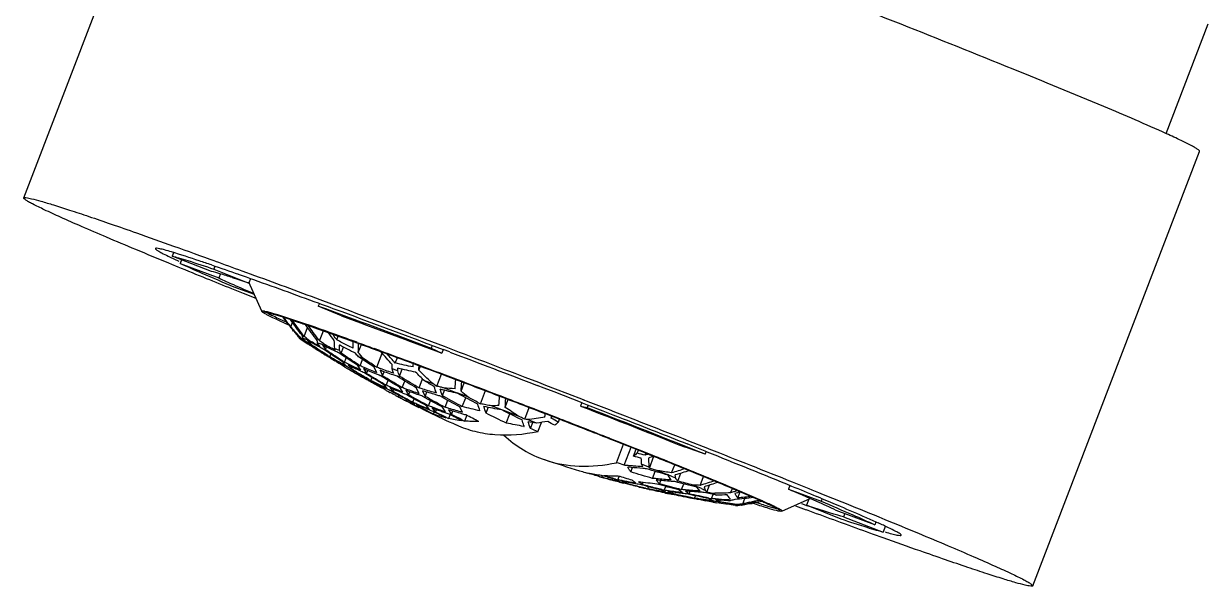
# Model space of a CAD drawing. Extents: x 9520 to 10292, y -16148 to -15602.
# Drawn here: x 10018.77 to 10046, y -15878.16 to -15865.24 of the extents above; entities that cross this region are included whole.
import ezdxf

# ---------------------------------------------------------------- set-up
doc = ezdxf.new("R2010")
doc.units = 0
doc.header["$MEASUREMENT"] = 0
doc.layers.get('0').update_dxf_attribs({"linetype": 'CONTINUOUS'})

# ---------------------------------------------------------------- blocks, each defined once
blk = doc.blocks.new('ZF65555')
at = {"color": 7, "linetype": 'Continuous'}
for p, q in [((10011.409, -16381.792), (10007.994, -16373.567)), ((9989.507, -16381.146), (9988.644, -16379.067)), ((9992.291, -16389.729), (9988.876, -16381.504)), ((10008.572, -16382.915), (10008.6, -16382.981)), ((10008.448, -16383.125), (10007.717, -16383.422)), ((10007.852, -16383.294), (10008.6, -16382.981)), ((10008.419, -16383.056), (10008.448, -16383.125)), ((10008.647, -16382.993), (10008.471, -16383.08)), ((10008.49, -16383.193), (10008.608, -16383.141)), ((10008.608, -16383.141), (10008.666, -16383.115)), ((10007.184, -16383.331), (10007.112, -16383.36)), ((10007.806, -16383.251), (10007.147, -16383.534)), ((10007.271, -16383.296), (10007.184, -16383.331)), ((10007.202, -16383.414), (10007.335, -16383.363)), ((10007.685, -16383.344), (10007.717, -16383.422)), ((10007.784, -16383.196), (10007.806, -16383.251)), ((10006.911, -16384.079), (10007.142, -16383.52)), ((10007.044, -16383.755), (10007.428, -16383.604)), ((10007.112, -16383.45), (10007.147, -16383.534)), ((10007.135, -16383.44), (10007.202, -16383.414)), ((10007.013, -16383.837), (10007.249, -16383.735)), ((10007.249, -16383.735), (10007.47, -16383.639)), ((10005.793, -16383.887), (10005.351, -16384.065)), ((10005.387, -16384.209), (10005.826, -16384.01)), ((10005.805, -16383.961), (10005.826, -16384.01)), ((10006.19, -16384.306), (10006.622, -16384.151)), ((10006.438, -16384.3), (10006.435, -16384.302)), ((10006.45, -16384.295), (10006.448, -16384.297)), ((10006.811, -16384.091), (10006.622, -16384.151)), ((10005.82, -16384.674), (10005.742, -16384.486)), ((10006.111, -16384.583), (10006.042, -16384.417)), ((10006.265, -16384.537), (10006.248, -16384.556)), ((10006.307, -16384.473), (10006.265, -16384.537)), ((10006.301, -16384.468), (10006.299, -16384.47)), ((10006.301, -16384.468), (10006.299, -16384.47)), ((10006.361, -16384.395), (10006.327, -16384.313)), ((10006.356, -16384.417), (10006.384, -16384.377)), ((10005.084, -16384.918), (10005.021, -16384.766)), ((10005.488, -16384.666), (10005.459, -16384.596)), ((10005.501, -16384.648), (10005.488, -16384.666)), ((10005.501, -16384.648), (10005.488, -16384.666)), ((10005.767, -16384.756), (10005.713, -16384.849)), ((10005.764, -16384.747), (10005.775, -16384.743)), ((10005.93, -16384.717), (10005.878, -16384.747)), ((10005.994, -16384.734), (10005.981, -16384.702)), ((10006.055, -16384.658), (10005.994, -16384.734)), ((10006.045, -16384.647), (10006.04, -16384.652)), ((10006.193, -16384.626), (10006.045, -16384.73)), ((10006.113, -16384.683), (10006.045, -16384.73)), ((10006.053, -16384.648), (10006.131, -16384.624)), ((10006.112, -16384.663), (10006.144, -16384.643)), ((10006.131, -16384.624), (10006.15, -16384.562)), ((10006.19, -16384.597), (10006.174, -16384.614)), ((10006.19, -16384.597), (10006.174, -16384.614)), ((10006.174, -16384.614), (10006.19, -16384.612)), ((10006.199, -16384.619), (10006.193, -16384.626)), ((10006.248, -16384.556), (10006.244, -16384.545)), ((10003.334, -16384.956), (10003.459, -16384.905)), ((10003.455, -16384.907), (10003.483, -16384.974)), ((10003.685, -16384.871), (10003.483, -16384.974)), ((10003.665, -16384.822), (10003.685, -16384.871)), ((10004.74, -16385.211), (10004.628, -16384.943)), ((10004.779, -16384.862), (10004.659, -16384.909)), ((10004.673, -16384.893), (10004.781, -16384.85)), ((10004.798, -16384.854), (10004.779, -16384.862)), ((10005.415, -16384.923), (10005.368, -16384.809)), ((10005.543, -16384.848), (10005.522, -16384.858)), ((10005.533, -16384.878), (10005.553, -16384.868)), ((10005.633, -16384.986), (10005.612, -16384.936)), ((10005.669, -16384.961), (10005.633, -16384.986)), ((10005.669, -16384.961), (10005.633, -16384.986)), ((10005.713, -16384.849), (10005.691, -16384.796)), ((10005.751, -16384.93), (10005.727, -16384.945)), ((10005.751, -16384.93), (10005.727, -16384.945)), ((10005.814, -16384.861), (10005.786, -16384.881)), ((10005.814, -16384.861), (10005.786, -16384.881)), ((10005.798, -16384.81), (10005.826, -16384.793)), ((10005.897, -16384.832), (10005.89, -16384.816)), ((10005.911, -16384.822), (10005.891, -16384.836)), ((10003.934, -16385.286), (10003.903, -16385.212)), ((10004.02, -16385.154), (10004.039, -16385.146)), ((10004.039, -16385.157), (10004.023, -16385.164)), ((10004.381, -16385.139), (10004.339, -16385.037)), ((10004.739, -16385.318), (10004.786, -16385.209)), ((10004.772, -16385.188), (10004.74, -16385.211)), ((10004.987, -16385.039), (10005.082, -16385.002)), ((10005.054, -16385.176), (10005.005, -16385.057)), ((10005.044, -16385.261), (10005.098, -16385.168)), ((10005.087, -16385.153), (10005.054, -16385.176)), ((10005.087, -16385.153), (10005.054, -16385.176)), ((10005.225, -16385.228), (10005.21, -16385.192)), ((10005.286, -16385.153), (10005.225, -16385.228)), ((10005.306, -16385.218), (10005.28, -16385.234)), ((10005.322, -16385.208), (10005.281, -16385.234)), ((10005.306, -16385.188), (10005.336, -16385.17)), ((10005.349, -16385.19), (10005.306, -16385.218)), ((10005.352, -16385.101), (10005.317, -16385.016)), ((10005.332, -16385.163), (10005.393, -16385.087)), ((10005.386, -16385.077), (10005.352, -16385.101)), ((10005.386, -16385.078), (10005.352, -16385.101)), ((10005.497, -16385.094), (10005.491, -16385.08)), ((10005.574, -16385.047), (10005.605, -16385.026)), ((10003.599, -16385.603), (10003.504, -16385.374)), ((10004.307, -16385.393), (10004.253, -16385.262)), ((10004.339, -16385.292), (10004.354, -16385.286)), ((10004.354, -16385.286), (10004.445, -16385.251)), ((10004.63, -16385.378), (10004.597, -16385.3)), ((10004.676, -16385.268), (10004.63, -16385.378)), ((10004.857, -16385.463), (10004.833, -16385.406)), ((10004.894, -16385.44), (10004.857, -16385.463)), ((10004.894, -16385.44), (10004.857, -16385.463)), ((10004.936, -16385.323), (10004.912, -16385.266)), ((10004.99, -16385.23), (10004.936, -16385.323)), ((10005.037, -16385.35), (10005.012, -16385.366)), ((10005.037, -16385.35), (10005.012, -16385.366)), ((10005.02, -16385.291), (10005.051, -16385.275)), ((10005.06, -16385.37), (10005.025, -16385.391)), ((10005.129, -16385.329), (10005.119, -16385.306)), ((10005.167, -16385.305), (10005.129, -16385.329)), ((10005.168, -16385.305), (10005.129, -16385.329)), ((10001.52, -16385.637), (10001.332, -16385.715)), ((10001.653, -16385.581), (10001.52, -16385.637)), ((10001.545, -16385.695), (10001.678, -16385.639)), ((10001.91, -16385.475), (10001.653, -16385.581)), ((10003.137, -16385.713), (10003.07, -16385.551)), ((10003.241, -16385.732), (10003.47, -16385.639)), ((10003.632, -16385.582), (10003.599, -16385.603)), ((10003.632, -16385.582), (10003.599, -16385.603)), ((10003.669, -16385.559), (10003.833, -16385.493)), ((10003.939, -16385.628), (10003.868, -16385.458)), ((10003.972, -16385.607), (10003.939, -16385.628)), ((10003.972, -16385.607), (10003.939, -16385.628)), ((10003.939, -16385.739), (10003.986, -16385.629)), ((10004.196, -16385.665), (10004.142, -16385.757)), ((10004.261, -16385.613), (10004.209, -16385.488)), ((10004.252, -16385.7), (10004.306, -16385.608)), ((10004.295, -16385.591), (10004.261, -16385.613)), ((10004.296, -16385.592), (10004.261, -16385.613)), ((10004.44, -16385.682), (10004.423, -16385.643)), ((10004.5, -16385.607), (10004.44, -16385.682)), ((10004.569, -16385.657), (10004.498, -16385.699)), ((10004.521, -16385.648), (10004.553, -16385.632)), ((10004.567, -16385.558), (10004.529, -16385.467)), ((10004.569, -16385.657), (10004.529, -16385.681)), ((10004.549, -16385.623), (10004.609, -16385.547)), ((10004.602, -16385.536), (10004.567, -16385.558)), ((10004.602, -16385.536), (10004.567, -16385.558)), ((10004.721, -16385.568), (10004.713, -16385.549)), ((10004.798, -16385.526), (10004.83, -16385.508)), ((10001.1, -16385.812), (10000.803, -16385.936)), ((10000.825, -16385.995), (10001.357, -16385.773)), ((10001.332, -16385.715), (10001.1, -16385.812)), ((10001.357, -16385.773), (10001.545, -16385.695)), ((10002.3, -16386.043), (10002.237, -16385.893)), ((10002.774, -16385.961), (10002.671, -16385.714)), ((10003.008, -16385.826), (10003.199, -16385.749)), ((10003.121, -16386.006), (10003.052, -16385.84)), ((10003.199, -16385.749), (10003.241, -16385.732)), ((10003.452, -16386.011), (10003.397, -16385.879)), ((10003.497, -16385.788), (10003.454, -16385.684)), ((10003.766, -16385.975), (10003.726, -16385.878)), ((10003.828, -16385.793), (10003.794, -16385.71)), ((10003.874, -16385.683), (10003.828, -16385.793)), ((10004.064, -16385.9), (10004.037, -16385.837)), ((10004.142, -16385.757), (10004.117, -16385.696)), ((10004.232, -16385.851), (10004.199, -16385.869)), ((10004.246, -16385.796), (10004.221, -16385.811)), ((10004.225, -16385.732), (10004.259, -16385.717)), ((10004.345, -16385.786), (10004.333, -16385.756)), ((10004.384, -16385.764), (10004.345, -16385.786)), ((10004.384, -16385.764), (10004.345, -16385.786)), ((10004.347, -16385.788), (10004.385, -16385.766)), ((10004.529, -16385.681), (10004.498, -16385.698)), ((10000.666, -16385.993), (10000.413, -16386.099)), ((10000.745, -16385.96), (10000.666, -16385.993)), ((10000.713, -16386.043), (10000.732, -16386.089)), ((10000.858, -16386.057), (10000.732, -16386.089)), ((10000.781, -16385.945), (10000.745, -16385.96)), ((10000.803, -16385.936), (10000.781, -16385.945)), ((10000.807, -16385.935), (10000.785, -16385.944)), ((10000.832, -16385.993), (10000.858, -16386.057)), ((10001.932, -16386.28), (10001.839, -16386.058)), ((10002.055, -16386.216), (10002.308, -16386.112)), ((10002.308, -16386.112), (10002.367, -16386.088)), ((10002.367, -16386.088), (10002.561, -16386.008)), ((10002.67, -16386.144), (10002.625, -16386.035)), ((10002.808, -16385.942), (10002.774, -16385.961)), ((10003.156, -16385.986), (10003.121, -16386.006)), ((10003.156, -16385.987), (10003.121, -16386.006)), ((10003.123, -16386.12), (10003.17, -16386.01)), ((10003.332, -16386.153), (10003.305, -16386.088)), ((10003.385, -16386.06), (10003.332, -16386.153)), ((10003.376, -16386.147), (10003.451, -16386.119)), ((10003.444, -16386.101), (10003.498, -16386.009)), ((10003.488, -16385.991), (10003.452, -16386.011)), ((10003.488, -16385.991), (10003.452, -16386.011)), ((10003.637, -16386.097), (10003.619, -16386.053)), ((10003.698, -16386.022), (10003.637, -16386.097)), ((10003.663, -16386.093), (10003.68, -16386.133)), ((10003.805, -16386.068), (10003.68, -16386.133)), ((10003.719, -16386.113), (10003.68, -16386.133)), ((10003.719, -16386.069), (10003.754, -16386.054)), ((10003.749, -16386.043), (10003.81, -16385.967)), ((10003.802, -16385.955), (10003.766, -16385.975)), ((10003.802, -16385.955), (10003.766, -16385.975)), ((10003.832, -16386.019), (10003.838, -16386.016)), ((10003.832, -16386.019), (10003.838, -16386.016)), ((10003.927, -16386.002), (10003.917, -16385.979)), ((10003.95, -16385.992), (10003.953, -16385.999)), ((10004.077, -16385.934), (10003.953, -16385.999)), ((10004.009, -16385.97), (10003.953, -16385.999)), ((10004.006, -16385.966), (10004.039, -16385.949)), ((10004.118, -16385.912), (10004.077, -16385.934)), ((10004.117, -16385.91), (10004.121, -16385.907)), ((10004.117, -16385.91), (10004.121, -16385.907)), ((10001.259, -16386.289), (10001.516, -16386.182)), ((10001.519, -16386.191), (10001.263, -16386.298)), ((10001.288, -16386.354), (10001.265, -16386.298)), ((10001.422, -16386.276), (10001.407, -16386.239)), ((10001.516, -16386.182), (10001.538, -16386.172)), ((10001.538, -16386.183), (10001.519, -16386.191)), ((10001.689, -16386.527), (10001.615, -16386.35)), ((10001.707, -16386.36), (10001.878, -16386.289)), ((10001.827, -16386.46), (10001.781, -16386.348)), ((10002.287, -16386.346), (10002.215, -16386.172)), ((10003.04, -16386.176), (10003.085, -16386.284)), ((10003.123, -16386.264), (10003.085, -16386.284)), ((10003.36, -16386.154), (10003.391, -16386.228)), ((10003.376, -16386.147), (10003.413, -16386.133)), ((10003.429, -16386.208), (10003.391, -16386.228)), ((10001.955, -16386.418), (10001.945, -16386.42)), ((10001.955, -16386.418), (10001.945, -16386.42)), ((9998.807, -16386.776), (9998.45, -16386.927)), ((10000.318, -16386.686), (10000.325, -16386.683)), ((9998.45, -16386.927), (9998.421, -16386.94)), ((9998.465, -16386.995), (9998.713, -16386.889)), ((9998.479, -16386.991), (9998.498, -16387.038)), ((9998.498, -16387.038), (9998.872, -16386.9)), ((9998.713, -16386.889), (9998.837, -16386.836)), ((9999.55, -16387.014), (9999.459, -16387.053)), ((9999.555, -16387.023), (9999.475, -16387.057)), ((9999.648, -16387.03), (9999.631, -16386.99)), ((9999.797, -16386.988), (9999.773, -16386.93)), ((9999.868, -16387.045), (9999.813, -16386.912)), ((10000.052, -16387.211), (9999.911, -16386.871)), ((10000.196, -16387.159), (10000.052, -16386.811)), ((9999.148, -16387.382), (9999.084, -16387.227)), ((9999.572, -16387.278), (9999.479, -16387.056)), ((9999.585, -16387.086), (9999.581, -16387.258)), ((9999.581, -16387.258), (9999.719, -16387.199)), ((9999.929, -16387.343), (9999.894, -16387.261)), ((9998.609, -16387.636), (9998.538, -16387.466)), ((9999.036, -16387.543), (9998.974, -16387.394)), ((9999.161, -16387.518), (9999.214, -16387.424)), ((9999.211, -16387.419), (9999.237, -16387.408)), ((9999.517, -16387.478), (9999.462, -16387.345)), ((10000.178, -16387.487), (10000.152, -16387.424)), ((10000.223, -16387.473), (10000.178, -16387.487)), ((10000.361, -16387.472), (10000.326, -16387.482)), ((10000.447, -16387.409), (10000.49, -16387.395)), ((10000.484, -16387.431), (10000.472, -16387.402)), ((10000.528, -16387.417), (10000.484, -16387.431)), ((10000.751, -16387.348), (10000.793, -16387.334)), ((9996.89, -16387.682), (9996.92, -16387.755)), ((9998.029, -16387.794), (9997.993, -16387.709)), ((9998.484, -16387.767), (9998.429, -16387.635)), ((9998.535, -16387.665), (9998.516, -16387.728)), ((9998.586, -16387.696), (9998.626, -16387.678)), ((9998.61, -16387.745), (9998.671, -16387.668)), ((9998.626, -16387.678), (9998.666, -16387.66)), ((9998.966, -16387.705), (9998.922, -16387.599)), ((9998.948, -16387.767), (9999.016, -16387.708)), ((9999.012, -16387.692), (9998.966, -16387.705)), ((9999.012, -16387.692), (9998.966, -16387.705)), ((9999.297, -16387.71), (9999.267, -16387.639)), ((9999.342, -16387.697), (9999.297, -16387.71)), ((9999.342, -16387.697), (9999.297, -16387.71)), ((9999.384, -16387.588), (9999.356, -16387.522)), ((9999.445, -16387.511), (9999.384, -16387.588)), ((9999.588, -16387.687), (9999.574, -16387.691)), ((9999.588, -16387.688), (9999.574, -16387.691)), ((9999.581, -16387.689), (9999.588, -16387.687)), ((9999.611, -16387.674), (9999.596, -16387.637)), ((9999.655, -16387.662), (9999.611, -16387.674)), ((9999.656, -16387.662), (9999.611, -16387.674)), ((9999.714, -16387.592), (9999.696, -16387.548)), ((9999.776, -16387.637), (9999.741, -16387.647)), ((9999.776, -16387.637), (9999.741, -16387.647)), ((9999.762, -16387.589), (9999.793, -16387.583)), ((9999.762, -16387.589), (9999.794, -16387.583)), ((9999.85, -16387.608), (9999.829, -16387.614)), ((9999.85, -16387.608), (9999.829, -16387.614)), ((9999.909, -16387.599), (9999.907, -16387.596)), ((9999.917, -16387.557), (9999.942, -16387.551)), ((9999.917, -16387.556), (9999.942, -16387.551)), ((10000.028, -16387.557), (10000.019, -16387.534)), ((10000.074, -16387.548), (10000.151, -16387.527)), ((10000.074, -16387.548), (10000.11, -16387.538)), ((10000.152, -16387.532), (10000.075, -16387.554)), ((10000.126, -16387.539), (10000.075, -16387.553)), ((10000.152, -16387.532), (10000.126, -16387.539)), ((10000.232, -16387.506), (10000.244, -16387.503)), ((10000.232, -16387.506), (10000.244, -16387.503)), ((9996.255, -16387.87), (9995.907, -16388.022)), ((9996.345, -16387.831), (9996.255, -16387.87)), ((9996.92, -16387.755), (9996.302, -16387.999)), ((9996.307, -16387.94), (9996.383, -16387.906)), ((9997.905, -16387.738), (9997.481, -16387.934)), ((9997.519, -16387.928), (9997.495, -16387.94)), ((9997.912, -16387.746), (9997.519, -16387.928)), ((9997.802, -16388.01), (9997.76, -16387.91)), ((9997.891, -16387.895), (9997.843, -16387.778)), ((9997.919, -16387.743), (9997.912, -16387.746)), ((9998.246, -16387.958), (9998.233, -16387.926)), ((9998.398, -16387.893), (9998.366, -16387.814)), ((9998.445, -16387.882), (9998.398, -16387.893)), ((9998.445, -16387.882), (9998.398, -16387.893)), ((9998.453, -16387.93), (9998.469, -16387.927)), ((9998.453, -16387.93), (9998.469, -16387.927)), ((9998.561, -16387.923), (9998.512, -16387.933)), ((9998.561, -16387.923), (9998.513, -16387.933)), ((9998.561, -16387.923), (9998.557, -16387.915)), ((9998.606, -16387.914), (9998.644, -16387.906)), ((9998.721, -16387.878), (9998.703, -16387.834)), ((9998.767, -16387.867), (9998.721, -16387.878)), ((9998.767, -16387.867), (9998.721, -16387.878)), ((9998.823, -16387.792), (9998.803, -16387.744)), ((9998.892, -16387.733), (9998.823, -16387.792)), ((9998.872, -16387.793), (9998.9, -16387.788)), ((9998.872, -16387.793), (9998.9, -16387.788)), ((9999.027, -16387.823), (9999.023, -16387.813)), ((9999.026, -16387.768), (9999.047, -16387.765)), ((9999.026, -16387.768), (9999.047, -16387.765)), ((9999.146, -16387.777), (9999.134, -16387.75)), ((9999.192, -16387.772), (9999.227, -16387.764)), ((9999.192, -16387.772), (9999.228, -16387.764)), ((9999.273, -16387.766), (9999.195, -16387.784)), ((9999.237, -16387.774), (9999.195, -16387.784)), ((9999.273, -16387.766), (9999.237, -16387.774)), ((9999.351, -16387.738), (9999.37, -16387.734)), ((9999.351, -16387.738), (9999.37, -16387.734)), ((9999.452, -16387.722), (9999.449, -16387.716)), ((9999.454, -16387.722), (9999.452, -16387.722)), ((9995.925, -16388.355), (9996.585, -16388.071)), ((9996.282, -16387.951), (9996.302, -16387.999)), ((9997.056, -16388.17), (9996.51, -16387.944)), ((9996.537, -16387.955), (9996.585, -16388.071)), ((9996.678, -16388.037), (9996.564, -16388.081)), ((9996.587, -16388.161), (9996.786, -16388.082)), ((9997.621, -16388.006), (9997.612, -16387.986)), ((9997.824, -16388.034), (9997.764, -16388.026)), ((9997.77, -16388.027), (9997.827, -16388.028)), ((9997.836, -16388.035), (9997.824, -16388.034)), ((9997.907, -16388.03), (9997.918, -16388.022)), ((9997.941, -16388.038), (9997.907, -16388.044)), ((9997.908, -16388.044), (9997.907, -16388.044)), ((9997.908, -16388.044), (9997.907, -16388.044)), ((9997.918, -16388.022), (9997.908, -16388.021)), ((9998.129, -16388.006), (9998.122, -16387.989)), ((9998.294, -16387.955), (9998.327, -16387.95)), ((9998.294, -16387.955), (9998.327, -16387.95)), ((9998.376, -16387.96), (9998.298, -16387.975)), ((9998.349, -16387.965), (9998.298, -16387.975)), ((9998.376, -16387.96), (9998.349, -16387.965)), ((9995.205, -16388.33), (9995.092, -16388.38)), ((9995.88, -16388.309), (9995.131, -16388.622)), ((9995.284, -16388.481), (9996.015, -16388.183)), ((9995.855, -16388.248), (9995.88, -16388.309)), ((9995.941, -16388.416), (9996.069, -16388.366)), ((9995.086, -16388.514), (9995.131, -16388.622)), ((9995.262, -16388.427), (9995.284, -16388.481)), ((9995.843, -16388.455), (9995.941, -16388.416)), ((9995.131, -16388.733), (9995.316, -16388.661))]:
    blk.add_line(p, q, dxfattribs=at)
for centre, radius, start, end in [((10054.417, -16500.869), 126.67, 110.87942, 111.22043), ((10072.956, -16548.716), 177.983, 111.20868, 111.48068), ((10089.67, -16591.28), 223.711, 111.47231, 111.61256), ((10030.303, -16443.562), 64.432, 110.39495, 110.88354), ((10113.022, -16650.141), 287.036, 111.65273, 111.9362), ((9930.832, -16207.13), 192.429, 293.62579, 293.80137), ((10058.342, -16516.359), 142.442, 111.06904, 111.63402), ((10015.821, -16407.089), 25.102, 109.4594, 110.216), ((9916.81, -16175.065), 227.425, 293.49293, 293.62478), ((10150.673, -16743.584), 387.778, 112.0092, 112.31412), ((10087.781, -16590.912), 222.542, 111.60898, 112.20312), ((10079.116, -16568.843), 198.888, 111.62271, 111.76135), ((10104.811, -16632.939), 267.942, 111.78285, 112.22594), ((10084.872, -16584.625), 215.602, 111.63344, 112.17866), ((9999.072, -16379.381), 8.753, 323.7962, 326.0825), ((9999.117, -16379.368), 8.743, 323.5558, 326.032), ((10013.113, -16402.977), 19.903, 109.4955, 110.3643), ((9999.365, -16379.281), 8.666, 324.1584, 325.349), ((9999.411, -16379.268), 8.642, 323.9113, 325.1667), ((10001.455, -16380.825), 6.076, 324.7131, 325.997), ((10000.242, -16371.304), 14.398, 295.5427, 295.6788), ((9998.548, -16379.564), 8.659, 323.829, 325.0562), ((9998.786, -16379.479), 8.744, 323.7586, 325.931), ((9998.829, -16379.466), 8.749, 323.5237, 326.0072), ((10002.006, -16380.875), 5.6, 318.35, 320.0586), ((10001.903, -16380.897), 5.673, 319.0874, 320.9241), ((10001.95, -16380.828), 5.673, 320.0895, 321.0382), ((9998.956, -16378.83), 9.273, 322.4905, 322.9504), ((9999.379, -16379.291), 8.648, 323.8287, 324.1581), ((10005.908, -16384.088), 0.557, 328.7113, 330.9346), ((10001.512, -16380.865), 6.005, 324.2129, 324.4166), ((10001.5, -16380.856), 6.021, 324.4166, 324.7116), ((9998.262, -16367.073), 19.105, 295.2064, 295.3986), ((10047.696, -16493.188), 116.528, 111.44067, 111.60973), ((10045.715, -16488.203), 111.153, 111.4285, 111.599), ((9999.393, -16385.083), 5.693, 1.667, 3.4082), ((10003.044, -16380.757), 4.671, 296.6185, 300.8827), ((9999.772, -16384.994), 5.413, 1.7012, 3.0541), ((10003.111, -16380.701), 4.622, 296.6265, 299.4993), ((10003.102, -16380.685), 4.641, 299.4989, 300.9299), ((10001.55, -16384.756), 3.892, 358.3733, 359.8487), ((9998.506, -16379.577), 8.64, 324.0597, 324.8275), ((10001.918, -16384.674), 3.62, 357.5197, 0.0013), ((10000.389, -16374.777), 11.336, 297.1021, 298.3204), ((10002.81, -16380.816), 4.893, 305.9619, 306.8888), ((10012.356, -16403.065), 19.468, 109.7914, 110.044), ((10002.796, -16380.796), 4.917, 306.889, 307.9545), ((10010.596, -16398.172), 14.268, 109.391, 109.7465), ((9995.467, -16369.97), 18.139, 304.6851, 305.63), ((9995.423, -16369.982), 18.148, 304.9299, 305.626), ((10004.692, -16384.068), 1.334, 327.7035, 331.0711), ((10000.18, -16374.855), 11.415, 299.5994, 299.9418), ((9998.81, -16379.497), 8.714, 323.5542, 323.7575), ((10000.103, -16374.888), 11.44, 300.0209, 300.3631), ((10003.628, -16384.435), 2.248, 352.8976, 354.0713), ((10000.099, -16374.883), 11.447, 300.3631, 300.5073), ((10000.092, -16374.87), 11.461, 300.5074, 301.3509), ((9995.721, -16369.895), 18.074, 304.3209, 304.8364), ((10000.17, -16374.836), 11.437, 300.2415, 300.8822), ((9999.822, -16375.005), 11.526, 302.6147, 302.8525), ((10007.141, -16388.085), 3.605, 107.5705, 107.7851), ((10002.411, -16380.835), 5.266, 313.6285, 314.633), ((9999.817, -16374.998), 11.535, 302.8525, 303.0779), ((10005.358, -16384.003), 0.992, 318.3087, 321.2304), ((9999.894, -16374.964), 11.514, 302.6079, 302.8317), ((9999.098, -16379.4), 8.72, 323.5304, 323.7949), ((9999.89, -16374.957), 11.522, 302.8317, 303.0553), ((9999.807, -16374.983), 11.553, 303.2632, 303.5394), ((9999.572, -16379.274), 8.513, 321.1118, 321.6493), ((10126.287, -16685.501), 324.722, 112.24952, 112.56546), ((10169.201, -16788.846), 436.686, 112.30824, 112.52532), ((10061.76, -16528.578), 154.611, 111.66813, 111.92102), ((10059.227, -16522.276), 147.808, 111.66528, 111.92418), ((9998.152, -16379.763), 8.228, 319.2025, 320.8125), ((9998.19, -16379.748), 8.273, 319.0637, 321.3766), ((9998.422, -16379.665), 8.484, 320.6998, 321.7499), ((9998.462, -16379.651), 8.513, 321.0517, 321.6493), ((9994.851, -16370.183), 18.135, 304.3644, 305.6301), ((9994.894, -16370.171), 18.139, 304.2299, 305.6226), ((9995.146, -16370.097), 18.145, 304.3545, 304.8342), ((9995.183, -16370.075), 18.155, 304.2197, 305.6112), ((10003.806, -16384.181), 1.772, 335.2459, 337.2696), ((10017.459, -16416.898), 34.213, 110.3981, 110.5662), ((10000.395, -16374.789), 11.322, 296.5666, 296.9836), ((9995.136, -16370.083), 18.163, 304.8342, 305.6145), ((10003.955, -16384.135), 1.726, 335.2183, 336.2135), ((10000.465, -16374.741), 11.311, 296.6768, 297.4748), ((9999.641, -16375.125), 11.539, 300.8743, 301.2833), ((10005.103, -16384.373), 0.823, 307.5278, 313.8479), ((9999.367, -16375.256), 11.59, 302.5541, 302.9983), ((9995.434, -16369.998), 18.129, 304.3725, 304.8207), ((9995.478, -16369.986), 18.12, 304.2367, 304.685), ((9999.359, -16375.244), 11.605, 302.9983, 303.281), ((9999.35, -16375.229), 11.622, 303.4219, 303.6949), ((10000.109, -16374.899), 11.428, 299.6046, 299.8573), ((9999.34, -16375.214), 11.64, 303.6949, 304.2495), ((10076.002, -16563.927), 192.721, 111.9319, 112.18415), ((10073.364, -16557.44), 185.707, 111.92499, 112.18701), ((9995.907, -16386.002), 8.059, 5.0924, 5.6846), ((9996.08, -16385.934), 7.993, 5.1118, 5.5628), ((10003.094, -16380.615), 4.703, 281.6253, 285.8858), ((9998.24, -16385.563), 6.212, 2.882, 3.6399), ((10000.475, -16374.746), 11.3, 291.7661, 292.1717), ((10000.219, -16374.914), 11.344, 293.4828, 294.8181), ((9994.564, -16370.279), 18.069, 304.3984, 305.2292), ((9994.606, -16370.265), 18.081, 304.2641, 305.4084), ((10000.218, -16374.913), 11.345, 294.8181, 295.229), ((9995.359, -16370.073), 18.091, 302.261, 303.2038), ((9999.95, -16375.056), 11.405, 296.5244, 296.9757), ((9999.946, -16375.048), 11.414, 296.9758, 297.8533), ((9999.871, -16375.084), 11.433, 297.3959, 298.2731), ((9999.612, -16375.236), 11.466, 299.5467, 299.7785), ((9999.942, -16375.038), 11.425, 297.8532, 298.2652), ((9999.66, -16375.157), 11.502, 299.5483, 299.9985), ((9999.605, -16375.224), 11.48, 299.9521, 300.4033), ((9995.603, -16369.985), 18.06, 302.6602, 302.9522), ((9999.651, -16375.141), 11.52, 299.9986, 300.8744), ((9999.595, -16375.208), 11.499, 300.4034, 301.2814), ((9995.6, -16369.98), 18.067, 302.9522, 303.2188), ((10004.995, -16384.441), 0.824, 307.5745, 313.8843), ((9999.296, -16375.299), 11.594, 302.5642, 302.7816), ((9998.078, -16379.866), 7.979, 314.4783, 315.6371), ((9998.06, -16379.848), 8.005, 315.6374, 317.2053), ((9998.106, -16379.84), 8.048, 315.3725, 317.0517), ((9994.449, -16370.37), 17.969, 302.004, 303.2727), ((9994.493, -16370.358), 17.981, 301.8677, 303.2612), ((10003.03, -16380.679), 4.744, 281.7489, 285.9718), ((9994.741, -16370.281), 18.047, 301.9677, 303.2272), ((9994.784, -16370.269), 18.054, 301.8313, 303.219), ((10001.929, -16384.589), 2.511, 341.3279, 343.7297), ((9998.047, -16385.635), 6.301, 3.119, 3.6012), ((10000.398, -16374.775), 11.332, 290.4367, 290.8388), ((10000.471, -16374.736), 11.31, 290.4202, 291.7659), ((10002.118, -16384.557), 2.428, 341.2771, 343.3955), ((10000.402, -16374.786), 11.321, 290.8387, 292.1855), ((9995.031, -16370.188), 18.088, 301.9506, 303.2039), ((9995.074, -16370.176), 18.089, 301.8139, 303.1988), ((10000.147, -16374.958), 11.357, 293.4953, 293.904), ((10000.147, -16374.957), 11.358, 293.904, 295.2394), ((10004.324, -16384.848), 0.828, 307.5074, 313.783), ((9995.324, -16370.099), 18.081, 301.9558, 302.398), ((9995.368, -16370.087), 18.075, 301.8185, 302.2609), ((9999.147, -16375.467), 11.535, 299.9534, 300.6393), ((9999.878, -16375.099), 11.416, 296.5341, 296.771), ((9995.316, -16370.086), 18.097, 302.4914, 303.2022), ((9999.875, -16375.093), 11.423, 296.9451, 297.3958), ((9999.136, -16375.448), 11.556, 300.8384, 301.2371), ((9995.611, -16369.998), 18.046, 301.9768, 302.4006), ((10086.284, -16589.129), 219.939, 112.18541, 112.42026), ((10084.581, -16584.99), 215.453, 112.18238, 112.42204), ((9994.75, -16386.439), 8.418, 4.9467, 6.1938), ((10000.358, -16374.63), 11.48, 284.3337, 286.0726), ((9995.099, -16386.364), 8.181, 4.9219, 6.174), ((10002.831, -16380.625), 5.055, 274.7487, 277.2527), ((10000.433, -16374.598), 11.451, 285.3766, 285.6695), ((10001.067, -16384.966), 2.565, 341.309, 344.2822), ((10000.437, -16374.61), 11.438, 285.6694, 286.0513), ((10001.255, -16384.937), 2.487, 341.2386, 344.304), ((10000.197, -16374.835), 11.423, 287.3842, 288.7287), ((9994.163, -16370.465), 17.838, 302.0608, 302.2017), ((9994.204, -16370.45), 17.861, 301.9237, 302.6222), ((10000.204, -16374.856), 11.401, 288.7291, 289.1234), ((9999.955, -16375.048), 11.409, 290.4392, 291.7728), ((9999.884, -16375.094), 11.416, 290.8549, 292.1895), ((9999.959, -16375.057), 11.399, 291.773, 292.1755), ((9995.243, -16370.169), 18.044, 299.8536, 300.7936), ((9999.699, -16375.217), 11.43, 293.4776, 294.8041), ((9999.625, -16375.257), 11.441, 294.3507, 295.2222), ((9999.353, -16375.391), 11.486, 296.5131, 296.7402), ((9999.698, -16375.216), 11.431, 294.8041, 295.2106), ((9999.426, -16375.35), 11.479, 296.502, 296.9431), ((9999.35, -16375.385), 11.492, 296.9193, 297.3601), ((9995.488, -16370.082), 18.029, 300.2441, 300.5322), ((9999.422, -16375.342), 11.488, 296.9432, 297.8251), ((9999.346, -16375.376), 11.503, 297.3602, 298.2416), ((9995.485, -16370.078), 18.034, 300.5322, 300.8041), ((9995.528, -16370.064), 18.027, 300.3935, 300.8065), ((10004.224, -16384.924), 0.813, 307.649, 313.9708), ((9999.082, -16375.521), 11.523, 299.5237, 299.7405), ((9999.418, -16375.333), 11.498, 297.825, 298.2316), ((9999.154, -16375.48), 11.519, 299.5103, 299.9533), ((9999.075, -16375.509), 11.537, 299.9232, 300.351), ((10089.793, -16597.641), 229.146, 112.41978, 112.65304), ((10089.281, -16596.406), 227.799, 112.41948, 112.65463), ((9993.936, -16386.773), 8.396, 4.9834, 6.1422), ((9994.247, -16386.711), 8.202, 4.9338, 6.1985), ((9994.04, -16370.544), 17.719, 299.66, 300.4074), ((9994.08, -16370.529), 17.746, 299.521, 300.924), ((9997.975, -16379.947), 7.739, 310.5637, 311.833), ((9994.331, -16370.458), 17.862, 299.6111, 300.8762), ((9994.374, -16370.446), 17.877, 299.4727, 300.8653), ((9994.623, -16370.371), 17.96, 299.5774, 300.8328), ((9994.666, -16370.359), 17.97, 299.4392, 300.8244), ((10000.121, -16374.867), 11.449, 287.4042, 287.7946), ((10000.128, -16374.888), 11.426, 287.7943, 289.1407), ((9994.913, -16370.28), 18.019, 299.5579, 300.8066), ((9994.956, -16370.268), 18.024, 299.4197, 300.8007), ((9999.88, -16375.084), 11.427, 290.4552, 290.855), ((9999.17, -16375.502), 11.492, 294.7975, 295.2007), ((10003.539, -16385.299), 0.816, 307.6132, 313.9101), ((9995.209, -16370.196), 18.029, 299.4172, 299.7486), ((9995.25, -16370.181), 18.03, 299.4137, 299.8535), ((9998.891, -16375.62), 11.537, 296.9231, 297.8108), ((9995.651, -16370.066), 17.967, 298.1181, 298.4098), ((9998.834, -16375.689), 11.505, 297.356, 298.2221), ((9995.206, -16370.191), 18.034, 299.7486, 299.9913), ((9999.626, -16375.258), 11.44, 293.4906, 293.7091), ((10003.878, -16385.206), 0.736, 298.7172, 302.5597), ((9995.2, -16370.181), 18.046, 300.0837, 300.797), ((9999.626, -16375.258), 11.439, 293.8956, 294.3507), ((9998.886, -16375.611), 11.547, 297.8107, 298.2129), ((9994.575, -16368.216), 20.107, 298.8458, 299.0794), ((9995.494, -16370.093), 18.016, 299.5642, 299.9824), ((10106.807, -16639.042), 274.294, 112.75052, 113.25755), ((10160.852, -16769.007), 415.162, 112.73375, 112.97433), ((10089.547, -16597.714), 229.488, 112.7348, 113.27357), ((10120.815, -16672.467), 310.587, 112.72645, 112.88249), ((9993.954, -16370.606), 17.622, 297.1074, 298.5171), ((9997.876, -16380.04), 7.457, 304.0834, 306.385), ((10000.089, -16374.685), 11.631, 281.2983, 283.0234), ((10002.585, -16380.521), 5.487, 268.2586, 269.7474), ((10000.143, -16374.608), 11.654, 281.9754, 282.5118), ((10000.149, -16374.636), 11.626, 282.5118, 283.0494), ((10000.237, -16385.321), 2.568, 341.3208, 344.2906), ((10000.428, -16385.297), 2.49, 341.243, 344.3047), ((9999.913, -16374.897), 11.563, 284.3812, 286.1074), ((9999.676, -16375.138), 11.509, 287.425, 288.7573), ((9999.607, -16375.189), 11.509, 287.8335, 289.1676), ((9994.575, -16368.216), 20.107, 295.5227, 297.226), ((9999.683, -16375.159), 11.487, 288.7576, 289.1511), ((9995.077, -16370.268), 17.995, 297.6527, 298.4035), ((9995.12, -16370.255), 17.997, 297.5131, 298.3993), ((9999.431, -16375.342), 11.483, 290.4559, 291.7805), ((9999.357, -16375.382), 11.491, 290.8697, 291.333), ((9999.36, -16375.389), 11.483, 291.333, 292.1952), ((9999.097, -16375.541), 11.498, 293.4905, 293.7053), ((9999.435, -16375.352), 11.473, 291.7807, 292.181), ((10002.863, -16384.126), 2.167, 293.3239, 295.6254), ((9995.411, -16370.162), 17.989, 297.5137, 297.7009), ((9999.171, -16375.503), 11.491, 293.4769, 294.7975), ((9999.097, -16375.542), 11.497, 293.8928, 294.3223), ((9995.409, -16370.159), 17.992, 297.7009, 297.9863), ((10002.859, -16384.118), 2.177, 295.6259, 297.5195), ((9995.365, -16370.168), 18.001, 297.9616, 298.4027), ((9999.096, -16375.541), 11.499, 294.3555, 295.2134), ((9995.406, -16370.154), 17.998, 297.9863, 298.4035), ((10002.85, -16384.1), 2.196, 297.5216, 300.1625), ((10003.428, -16385.356), 0.817, 307.6769, 313.9661), ((9998.842, -16375.704), 11.488, 296.4995, 296.7128), ((9998.895, -16375.628), 11.528, 296.4907, 296.923), ((9998.839, -16375.698), 11.495, 296.8979, 297.3316), ((10105.458, -16636.147), 271.154, 112.87717, 113.15454), ((10081.682, -16578.308), 208.181, 112.7254, 113.00447), ((10083.166, -16581.812), 211.976, 112.7294, 113.00345), ((9997.752, -16380.107), 7.179, 299.5159, 300.7521), ((10004.973, -16381.833), 5.833, 230.817, 231.7232), ((9997.796, -16380.101), 7.248, 299.4533, 300.6689), ((9993.442, -16387.004), 8.014, 5.2109, 5.5152), ((10002.3, -16380.412), 5.978, 262.2412, 264.3057), ((9993.518, -16386.976), 8.06, 5.1467, 5.6424), ((10002.363, -16380.407), 5.902, 262.0419, 265.2798), ((9999.785, -16374.654), 11.863, 279.3259, 280.1069), ((9999.387, -16385.638), 2.575, 341.3875, 344.3538), ((9999.86, -16374.627), 11.836, 279.8152, 280.0808), ((9993.915, -16370.626), 17.587, 297.1168, 297.343), ((9999.538, -16385.607), 2.54, 341.8352, 344.3393), ((9999.639, -16374.948), 11.701, 281.417, 283.0768), ((9993.914, -16370.623), 17.591, 297.343, 297.5692), ((9994.205, -16370.538), 17.754, 297.0769, 298.476), ((9994.539, -16370.438), 17.889, 297.5405, 298.4321), ((10002.799, -16383.736), 2.564, 270.2688, 276.4102), ((9999.6, -16375.168), 11.531, 287.4436, 287.8338), ((9994.788, -16370.361), 17.955, 297.6614, 298.4158), ((9994.83, -16370.349), 17.962, 297.5219, 298.4099), ((10002.826, -16383.983), 2.315, 277.5648, 284.1239), ((10002.856, -16384.108), 2.187, 285.318, 292.1333), ((9994.071, -16370.603), 17.652, 295.566, 296.0652), ((9999.714, -16385.649), 2.36, 340.9429, 341.4843), ((10069.777, -16550.27), 177.72, 113.00647, 113.27578), ((10069.407, -16549.378), 176.744, 113.00644, 113.27919), ((10128.405, -16692.578), 332.13, 113.03949, 113.33493), ((10062.438, -16536.173), 162.316, 113.21135, 113.83043), ((10001.513, -16380.287), 6.996, 253.9869, 254.5421), ((9997.771, -16380.145), 7.136, 285.2486, 286.4898), ((10003.482, -16382.466), 5.833, 230.817, 231.7232), ((10001.442, -16380.32), 7.016, 253.7636, 254.6548), ((9997.985, -16386.544), 1.748, 335.1669, 335.8942), ((9998.07, -16386.497), 1.792, 335.1178, 336.9568), ((9998.51, -16375.074), 12.235, 275.5603, 276.3991), ((9998.44, -16375.149), 12.199, 275.9253, 276.9774), ((9995.915, -16387.075), 3.806, 358.1437, 359.8182), ((9997.816, -16380.139), 7.205, 285.3321, 286.5525), ((9998.515, -16375.117), 12.191, 276.3995, 276.6085), ((9998.517, -16375.137), 12.171, 276.6085, 276.8964), ((9998.433, -16375.164), 12.185, 277.0151, 277.3031), ((9998.714, -16386.587), 1.432, 330.2136, 332.3997), ((9998.52, -16375.163), 12.146, 276.8963, 277.2448), ((9994.088, -16370.642), 17.61, 289.7958, 290.2958), ((9994.575, -16368.216), 20.107, 288.3481, 290.344), ((10000.918, -16380.553), 7.112, 252.7719, 255.0234), ((10000.992, -16380.519), 7.107, 252.8474, 254.9618), ((9997.899, -16386.825), 1.345, 327.7443, 330.8814), ((10028.705, -16454.887), 73.633, 113.6126, 113.72947), ((9996.807, -16387.191), 2.285, 352.7572, 354.1609), ((9997.919, -16380.101), 7.383, 279.5831, 281.6363), ((9997.969, -16375.35), 12.226, 275.5956, 276.9221), ((9993.984, -16370.67), 17.551, 287.3371, 288.7508), ((10033.834, -16466.621), 86.439, 113.4697, 113.59384), ((9993.941, -16370.683), 17.525, 288.178, 288.7411), ((9997.977, -16375.418), 12.157, 276.9231, 277.2788), ((9994.235, -16370.602), 17.683, 287.3794, 288.7826), ((9998.433, -16375.091), 12.258, 275.5827, 275.9259), ((9994.571, -16370.505), 17.814, 287.4246, 288.3188), ((9998.817, -16386.646), 1.313, 327.9054, 330.2139), ((9997.488, -16376.035), 11.763, 282.839, 283.2222), ((9999.83, -16386.866), 0.731, 295.9124, 302.7192), ((10000.158, -16384.854), 2.563, 270.2656, 276.408), ((9994.82, -16370.43), 17.879, 287.5898, 288.3359), ((9994.862, -16370.416), 17.887, 287.4475, 288.1934), ((9997.233, -16376.25), 11.644, 284.917, 285.8205), ((9995.252, -16370.284), 17.93, 286.1281, 286.4369), ((9997.161, -16376.297), 11.622, 285.3842, 286.2282), ((10000.154, -16386.783), 0.719, 286.7229, 290.745), ((9997.24, -16376.274), 11.619, 285.8207, 286.2127), ((9994.575, -16368.216), 20.107, 286.8697, 287.097), ((10000.274, -16386.744), 0.722, 287.0959, 288.3882), ((10000.185, -16385.101), 2.315, 277.5628, 284.1231), ((10000.275, -16386.748), 0.718, 288.3878, 290.6945), ((9995.109, -16370.337), 17.92, 287.6005, 288.3465), ((10000.212, -16385.213), 2.2, 285.3243, 288.3438), ((10102.446, -16632.288), 266.49, 113.34482, 113.46224), ((10037.337, -16479.313), 100.162, 113.83747, 114.13444), ((10000.369, -16380.798), 7.107, 252.785, 255.0432), ((10000.447, -16380.762), 7.115, 252.7257, 255.0289), ((10011.817, -16416.946), 32.103, 114.3387, 114.4757), ((9998.065, -16380.026), 7.629, 274.0877, 275.1065), ((9997.418, -16375.588), 12.215, 275.599, 276.9192), ((10016.125, -16426.495), 42.579, 114.0924, 114.2066), ((9994.129, -16370.623), 17.64, 284.9212, 286.3302), ((9994.086, -16370.636), 17.616, 285.3305, 286.3182), ((9997.426, -16375.657), 12.146, 276.9202, 277.2837), ((9994.38, -16370.554), 17.754, 285.1246, 286.3701), ((9994.422, -16370.541), 17.771, 284.9814, 286.3799), ((9997.889, -16375.345), 12.265, 275.6141, 275.9652), ((9997.896, -16375.414), 12.196, 275.9643, 277.2955), ((9997.177, -16375.98), 11.92, 279.8633, 280.2413), ((9998.951, -16387.096), 0.727, 295.9327, 302.7809), ((9994.671, -16370.465), 17.854, 285.1656, 285.5405), ((9994.714, -16370.454), 17.863, 285.0232, 286.4143), ((9996.922, -16376.223), 11.762, 281.9129, 282.826), ((9996.85, -16376.276), 11.732, 282.408, 283.2284), ((9997.648, -16375.74), 11.985, 278.569, 280.2601), ((9999.279, -16387.023), 0.72, 284.0302, 290.7253), ((9994.672, -16370.469), 17.85, 285.5405, 286.4068), ((9996.93, -16376.257), 11.728, 282.8262, 283.2155), ((9994.575, -16368.216), 20.107, 284.2844, 284.4187), ((9996.665, -16376.439), 11.622, 284.566, 284.9206), ((9999.401, -16386.988), 0.724, 284.9477, 287.2503), ((9999.404, -16386.996), 0.715, 287.2504, 290.6893), ((9994.962, -16370.375), 17.913, 285.1894, 285.5803), ((9995.004, -16370.36), 17.92, 285.0475, 285.4383), ((9996.669, -16376.455), 11.606, 284.9206, 285.3498), ((9999.204, -16386.935), 0.832, 307.8031, 314.0612), ((9994.963, -16370.377), 17.911, 285.5803, 285.7636), ((9995.005, -16370.363), 17.917, 285.4383, 285.758), ((9996.677, -16376.482), 11.577, 285.5259, 286.2094), ((9997.397, -16376.003), 11.825, 281.6923, 281.918), ((9999.328, -16386.904), 0.832, 307.7401, 313.997), ((9997.473, -16375.966), 11.834, 281.5226, 281.9075), ((9997.401, -16376.019), 11.808, 281.918, 282.3036), ((9994.963, -16370.379), 17.909, 285.8352, 286.4289), ((9995.005, -16370.365), 17.915, 285.758, 286.4344), ((9995.251, -16370.279), 17.935, 285.0512, 285.6039), ((9997.48, -16376.001), 11.798, 281.9072, 282.8387), ((9997.409, -16376.057), 11.77, 282.4274, 283.2374), ((9999.708, -16386.9), 0.731, 295.9693, 302.7794), ((9997.227, -16376.224), 11.671, 284.5043, 284.9171), ((9997.154, -16376.271), 11.649, 284.9094, 285.3229), ((9995.252, -16370.283), 17.932, 285.8582, 286.1281), ((10023.499, -16448.5), 66.385, 114.18069, 114.52935), ((10003.915, -16401.455), 14.974, 115.4486, 115.7527), ((10003.56, -16400.661), 14.093, 115.4913, 115.8452), ((9998.409, -16379.823), 8.113, 264.2123, 266.7738), ((9998.365, -16379.839), 8.07, 264.7941, 266.6333), ((9999.795, -16381.056), 7.001, 253.8009, 254.714), ((9999.884, -16380.991), 7.051, 253.5939, 254.1578), ((9999.434, -16381.438), 6.653, 257.1307, 257.8092), ((9999.869, -16381.043), 6.997, 254.1577, 254.7503), ((9998.213, -16379.937), 7.859, 268.6553, 271.1518), ((9999.426, -16381.475), 6.615, 257.8096, 258.0343), ((9999.515, -16381.407), 6.674, 257.1864, 257.6833), ((9996.786, -16375.872), 12.141, 275.9988, 277.2681), ((10000.217, -16392.22), 4.79, 116.5942, 116.8332), ((10000.561, -16392.908), 5.559, 116.3782, 116.5946), ((9996.861, -16375.819), 12.171, 275.8018, 276.8865), ((9998.257, -16379.923), 7.909, 268.8113, 270.2489), ((9997.931, -16387.311), 0.72, 296.0013, 302.9143), ((9994.272, -16370.568), 17.725, 283.1053, 283.917), ((10005.97, -16404.218), 18.096, 114.8313, 115.11), ((9996.868, -16375.878), 12.112, 276.8871, 277.2594), ((9994.23, -16370.582), 17.704, 283.5279, 283.9033), ((9998.057, -16387.287), 0.721, 295.9456, 302.8509), ((9996.601, -16376.105), 11.962, 278.513, 278.9027), ((9996.527, -16376.161), 11.926, 278.9044, 279.295), ((9994.953, -16370.336), 17.953, 280.9918, 281.4353), ((9994.522, -16370.494), 17.825, 282.7153, 283.9638), ((9994.564, -16370.48), 17.84, 282.573, 283.9744), ((9996.608, -16376.15), 11.917, 278.9024, 279.8279), ((9996.535, -16376.206), 11.879, 279.3699, 280.2234), ((9997.732, -16387.106), 1.001, 318.683, 321.6083), ((9997.337, -16375.581), 12.25, 275.6129, 275.9724), ((9998.39, -16387.228), 0.715, 283.7606, 290.6987), ((9997.345, -16375.651), 12.181, 275.9715, 277.2964), ((9996.616, -16376.193), 11.873, 279.8283, 280.214), ((9994.575, -16368.216), 20.107, 281.6778, 281.7976), ((9998.515, -16387.202), 0.716, 283.7202, 290.6491), ((9996.349, -16376.393), 11.739, 281.4779, 281.8987), ((9994.812, -16370.402), 17.908, 282.7578, 283.1405), ((9994.854, -16370.387), 17.917, 282.6162, 282.9987), ((9996.354, -16376.414), 11.718, 281.8987, 282.2422), ((9996.361, -16376.447), 11.684, 282.2419, 283.1911), ((9994.814, -16370.408), 17.902, 283.1405, 284.004), ((9994.856, -16370.393), 17.911, 282.9987, 284.0117), ((9997.087, -16375.928), 11.998, 278.6951, 278.9341), ((9997.168, -16375.924), 11.977, 278.5464, 279.8626), ((9997.09, -16375.949), 11.977, 278.9341, 279.3025), ((9995.102, -16370.308), 17.949, 282.6316, 283.1826), ((9997.098, -16375.996), 11.929, 279.4062, 280.254), ((9998.827, -16387.125), 0.726, 295.9889, 302.8426), ((9996.838, -16376.223), 11.786, 281.6971, 281.9099), ((9996.915, -16376.188), 11.798, 281.5107, 281.9131), ((9996.841, -16376.239), 11.769, 281.9098, 282.3129), ((9995.103, -16370.315), 17.942, 283.4378, 283.7046), ((9995.104, -16370.317), 17.94, 283.7046, 284.0246), ((10075.318, -16569.969), 198.522, 113.57882, 113.79999), ((10011.463, -16422.226), 37.485, 114.4651, 115.2904), ((9910.17, -16170.471), 234.215, 291.51549, 291.65172), ((9993.374, -16376.284), 12.43, 288.9259, 289.5689), ((9998.818, -16379.634), 8.458, 260.4919, 261.8601), ((9998.821, -16381.734), 6.368, 257.6839, 259.9825), ((9998.917, -16381.646), 6.462, 257.1754, 258.8593), ((9998.9, -16381.73), 6.375, 258.8622, 259.2922), ((9998.956, -16378.83), 9.273, 262.2954, 262.622), ((9998.892, -16381.775), 6.33, 259.2918, 260.0838), ((9997.808, -16387.614), 0.414, 263.8684, 264.6213), ((9998.664, -16379.738), 8.317, 264.052, 264.787), ((9997.807, -16387.703), 0.325, 273.4682, 278.7569), ((9998.551, -16382.123), 5.955, 263.108, 263.797), ((9998.707, -16379.724), 8.344, 264.1539, 264.5001), ((9994.703, -16370.406), 17.913, 280.3026, 280.9369), ((9994.661, -16370.421), 17.9, 280.4829, 281.0204), ((9996.04, -16376.348), 11.843, 279.2388, 279.4704), ((9996.045, -16376.378), 11.813, 279.4702, 280.1624), ((9994.663, -16370.428), 17.892, 281.0204, 281.5533), ((9994.705, -16370.414), 17.904, 280.9369, 281.564), ((9994.951, -16370.326), 17.964, 280.189, 280.7375), ((9996.524, -16376.139), 11.947, 278.6818, 278.9044), ((10003.624, -16405.652), 19.15, 115.2678, 116.0319), ((9928.693, -16217.571), 183.604, 291.27616, 291.45299), ((9949.289, -16270.668), 126.652, 290.87941, 291.22014)]:
    blk.add_arc(centre, radius, start, end, dxfattribs=at)
blk.add_ellipse((10001.867, -16385.802), major_axis=(6.071, 2.516), ratio=0.02355, start_param=-2.984445, end_param=-2.635458, dxfattribs=at)
for points, knots in [([(9989.5, -16381.15), (9989.892, -16380.959), (9990.857, -16380.517), (9992.533, -16379.776), (9994.612, -16378.88), (9997.756, -16377.55), (10001.529, -16375.996), (10004.513, -16374.804), (10005.857, -16374.292)], [0, 0, 0, 0, 0.073702, 0.179433, 0.309994, 0.456482, 0.756862, 1, 1, 1, 1]), ([(9988.876, -16381.504), (9988.874, -16381.499), (9988.887, -16381.482), (9988.914, -16381.462), (9988.963, -16381.429), (9989.066, -16381.369), (9989.248, -16381.274), (9989.407, -16381.195), (9989.5, -16381.15)], [0, 0, 0, 0, 0.022079, 0.071348, 0.150612, 0.260318, 0.570622, 1, 1, 1, 1]), ([(10008.666, -16383.115), (10008.875, -16383.022), (10009.268, -16382.847), (10009.819, -16382.598), (10010.294, -16382.38), (10010.687, -16382.194), (10010.994, -16382.043), (10011.196, -16381.938), (10011.311, -16381.873), (10011.366, -16381.837), (10011.395, -16381.816), (10011.411, -16381.797), (10011.409, -16381.792)], [0, 0, 0, 0, 0.22415, 0.423057, 0.594753, 0.737651, 0.850338, 0.931827, 0.960642, 0.981446, 0.994339, 1, 1, 1, 1]), ([(10011.409, -16381.792), (10011.407, -16381.788), (10011.39, -16381.784), (10011.342, -16381.79), (10011.234, -16381.816), (10011.062, -16381.868), (10010.821, -16381.947), (10010.519, -16382.053), (10010.154, -16382.185), (10009.732, -16382.342), (10009.431, -16382.456), (10009.271, -16382.517)], [0, 0, 0, 0, 0.005995, 0.018882, 0.067961, 0.148486, 0.260146, 0.402207, 0.573813, 0.773657, 1, 1, 1, 1]), ([(10007.849, -16383.169), (10007.926, -16383.141), (10008.179, -16383.048), (10008.433, -16382.957), (10008.611, -16382.899)], [0, 0, 0, 0, 0.305055, 1, 1, 1, 1]), ([(10008.611, -16382.899), (10008.654, -16382.885), (10008.726, -16382.863), (10008.824, -16382.834), (10008.875, -16382.825), (10008.912, -16382.82), (10008.915, -16382.827)], [0, 0, 0, 0, 0.428597, 0.737448, 0.926299, 1, 1, 1, 1]), ([(10008.915, -16382.827), (10008.918, -16382.834), (10008.887, -16382.857), (10008.845, -16382.886), (10008.755, -16382.937), (10008.687, -16382.972), (10008.647, -16382.993)], [0, 0, 0, 0, 0.073526, 0.262314, 0.571227, 1, 1, 1, 1]), ([(10007.428, -16383.604), (10007.63, -16383.513), (10007.971, -16383.357), (10008.31, -16383.195), (10008.448, -16383.125)], [0, 0, 0, 0, 0.589478, 1, 1, 1, 1]), ([(10008.6, -16382.981), (10008.558, -16382.992), (10008.458, -16383.022), (10008.193, -16383.11), (10007.97, -16383.19), (10007.806, -16383.251)], [0, 0, 0, 0, 0.15444, 0.3737, 1, 1, 1, 1]), ([(10007.459, -16383.421), (10007.537, -16383.394), (10007.668, -16383.349), (10007.799, -16383.307), (10007.852, -16383.294)], [0, 0, 0, 0, 0.603024, 1, 1, 1, 1]), ([(10007.717, -16383.422), (10007.626, -16383.469), (10007.407, -16383.574), (10007.187, -16383.676), (10007.06, -16383.735)], [0, 0, 0, 0, 0.422519, 1, 1, 1, 1]), ([(10006.911, -16384.079), (10006.911, -16384.078), (10006.911, -16384.074), (10006.906, -16384.072), (10006.899, -16384.072), (10006.888, -16384.073), (10006.874, -16384.075), (10006.848, -16384.081), (10006.827, -16384.087), (10006.811, -16384.091)], [0, 0, 0, 0, 0.034186, 0.073302, 0.140774, 0.241925, 0.378097, 0.549747, 1, 1, 1, 1]), ([(10006.814, -16384.152), (10006.825, -16384.145), (10006.846, -16384.133), (10006.87, -16384.119), (10006.885, -16384.107), (10006.894, -16384.099), (10006.905, -16384.093), (10006.908, -16384.084), (10006.91, -16384.078)], [0, 0, 0, 0, 0.325785, 0.58229, 0.688812, 0.782235, 0.868469, 1, 1, 1, 1]), ([(10005.101, -16384.724), (10005.204, -16384.683), (10005.566, -16384.542), (10005.93, -16384.402), (10006.19, -16384.306)], [0, 0, 0, 0, 0.286204, 1, 1, 1, 1]), ([(10006.456, -16384.331), (10006.527, -16384.297), (10006.647, -16384.239), (10006.766, -16384.179), (10006.814, -16384.152)], [0, 0, 0, 0, 0.590827, 1, 1, 1, 1]), ([(10006.861, -16384.089), (10006.863, -16384.09), (10006.865, -16384.091), (10006.873, -16384.093), (10006.865, -16384.093), (10006.859, -16384.093), (10006.846, -16384.096), (10006.831, -16384.1), (10006.812, -16384.104), (10006.791, -16384.11), (10006.756, -16384.12), (10006.706, -16384.136), (10006.607, -16384.168), (10006.527, -16384.196), (10006.47, -16384.216)], [0, 0, 0, 0, 0.01746, 0.026433, 0.033834, 0.05512, 0.082829, 0.119008, 0.163541, 0.215477, 0.274551, 0.414229, 0.582104, 1, 1, 1, 1]), ([(10006.829, -16384.098), (10006.813, -16384.109), (10006.773, -16384.133), (10006.658, -16384.195), (10006.557, -16384.244), (10006.481, -16384.28)], [0, 0, 0, 0, 0.14235, 0.357155, 1, 1, 1, 1]), ([(10006.187, -16384.319), (10006.11, -16384.347), (10005.749, -16384.482), (10005.389, -16384.622), (10005.106, -16384.733)], [0, 0, 0, 0, 0.211485, 1, 1, 1, 1]), ([(10002.343, -16386.577), (10002.229, -16386.685), (10001.986, -16386.877), (10001.707, -16387.016), (10001.565, -16387.068)], [0, 0, 0, 0, 0.507381, 1, 1, 1, 1]), ([(10001.689, -16386.527), (10001.958, -16386.576), (10002.367, -16386.602), (10002.887, -16386.504), (10003.125, -16386.414), (10003.238, -16386.361)], [0, 0, 0, 0, 0.520018, 0.762348, 1, 1, 1, 1]), ([(9999.459, -16387.053), (9999.31, -16387.117), (9998.79, -16387.342), (9998.272, -16387.571), (9997.905, -16387.738)], [0, 0, 0, 0, 0.286439, 1, 1, 1, 1]), ([(9999.475, -16387.057), (9999.326, -16387.122), (9998.806, -16387.347), (9998.287, -16387.576), (9997.919, -16387.743)], [0, 0, 0, 0, 0.286919, 1, 1, 1, 1]), ([(10001.565, -16387.068), (10001.357, -16387.145), (10000.898, -16387.238), (10000.433, -16387.202), (10000.196, -16387.159)], [0, 0, 0, 0, 0.479481, 1, 1, 1, 1]), ([(9996.015, -16388.183), (9996.137, -16388.12), (9996.438, -16387.976), (9996.741, -16387.837), (9996.92, -16387.755)], [0, 0, 0, 0, 0.410551, 1, 1, 1, 1]), ([(9997.949, -16387.809), (9997.945, -16387.817), (9997.928, -16387.847), (9997.908, -16387.875), (9997.891, -16387.895)], [0, 0, 0, 0, 0.263082, 1, 1, 1, 1]), ([(9998.035, -16387.915), (9998.04, -16387.909), (9998.062, -16387.882), (9998.08, -16387.853), (9998.093, -16387.83)], [0, 0, 0, 0, 0.238094, 1, 1, 1, 1]), ([(9996.302, -16387.999), (9996.101, -16388.091), (9995.76, -16388.248), (9995.421, -16388.41), (9995.284, -16388.481)], [0, 0, 0, 0, 0.589455, 1, 1, 1, 1]), ([(9997.08, -16388.141), (9997.075, -16388.145), (9997.067, -16388.151), (9997.058, -16388.158), (9997.052, -16388.165), (9997.055, -16388.169), (9997.056, -16388.17)], [0, 0, 0, 0, 0.438672, 0.732659, 0.893906, 1, 1, 1, 1]), ([(9997.056, -16388.169), (9997.064, -16388.173), (9997.076, -16388.175), (9997.091, -16388.172), (9997.106, -16388.17), (9997.129, -16388.166), (9997.148, -16388.161), (9997.158, -16388.158)], [0, 0, 0, 0, 0.250628, 0.336025, 0.43801, 0.691271, 1, 1, 1, 1]), ([(9997.409, -16387.969), (9997.339, -16388.003), (9997.244, -16388.049), (9997.135, -16388.108), (9997.096, -16388.131), (9997.08, -16388.141)], [0, 0, 0, 0, 0.6334, 0.850488, 1, 1, 1, 1]), ([(9997.416, -16387.978), (9997.393, -16387.989), (9997.348, -16388.011), (9997.286, -16388.042), (9997.232, -16388.07), (9997.187, -16388.094), (9997.154, -16388.112), (9997.133, -16388.124), (9997.12, -16388.133), (9997.11, -16388.139), (9997.101, -16388.145), (9997.098, -16388.147), (9997.094, -16388.153), (9997.095, -16388.153)], [0, 0, 0, 0, 0.213917, 0.403706, 0.568961, 0.709271, 0.824039, 0.871673, 0.912688, 0.946479, 0.972321, 0.990512, 1, 1, 1, 1]), ([(9997.405, -16388.042), (9997.349, -16388.061), (9997.259, -16388.09), (9997.168, -16388.118), (9997.133, -16388.124)], [0, 0, 0, 0, 0.624494, 1, 1, 1, 1]), ([(9997.158, -16388.158), (9997.218, -16388.141), (9997.369, -16388.092), (9997.519, -16388.04), (9997.609, -16388.007)], [0, 0, 0, 0, 0.393518, 1, 1, 1, 1]), ([(9997.714, -16388.005), (9997.706, -16388.006), (9997.675, -16388.01), (9997.644, -16388.009), (9997.621, -16388.006)], [0, 0, 0, 0, 0.241547, 1, 1, 1, 1]), ([(9995.092, -16388.38), (9994.879, -16388.474), (9994.478, -16388.652), (9993.915, -16388.906), (9993.43, -16389.129), (9993.029, -16389.318), (9992.714, -16389.472), (9992.508, -16389.579), (9992.39, -16389.646), (9992.334, -16389.683), (9992.304, -16389.705), (9992.288, -16389.723), (9992.291, -16389.729)], [0, 0, 0, 0, 0.223953, 0.422791, 0.594506, 0.737469, 0.85024, 0.931803, 0.960645, 0.981466, 0.994362, 1, 1, 1, 1]), ([(9995.131, -16388.622), (9995.173, -16388.612), (9995.273, -16388.582), (9995.539, -16388.495), (9995.761, -16388.415), (9995.925, -16388.355)], [0, 0, 0, 0, 0.154492, 0.373763, 1, 1, 1, 1]), ([(9994.784, -16388.693), (9994.783, -16388.69), (9994.792, -16388.678), (9994.824, -16388.653), (9994.906, -16388.604), (9995.042, -16388.532), (9995.154, -16388.476), (9995.219, -16388.445)], [0, 0, 0, 0, 0.022304, 0.07164, 0.260391, 0.570495, 1, 1, 1, 1]), ([(9995.091, -16388.62), (9995.048, -16388.634), (9994.975, -16388.657), (9994.876, -16388.686), (9994.825, -16388.695), (9994.787, -16388.701), (9994.784, -16388.693)], [0, 0, 0, 0, 0.428641, 0.737525, 0.926377, 1, 1, 1, 1]), ([(9992.291, -16389.729), (9992.292, -16389.733), (9992.31, -16389.736), (9992.357, -16389.73), (9992.465, -16389.705), (9992.638, -16389.653), (9992.878, -16389.573), (9993.181, -16389.467), (9993.545, -16389.335), (9993.968, -16389.178), (9994.268, -16389.064), (9994.428, -16389.003)], [0, 0, 0, 0, 0.005995, 0.018882, 0.067961, 0.148486, 0.260146, 0.402207, 0.573813, 0.773657, 1, 1, 1, 1])]:
    blk.add_open_spline(points, degree=3, knots=knots, dxfattribs=at)

msp = doc.modelspace()

# ---------------------------------------------------------------- block references
at = {"xscale": -1.2, "yscale": 1.2, "zscale": 1.2, "rotation": 1.533902650484888}
msp.add_blockref('ZF65555', (21501.942, 4103.449), dxfattribs=at)

doc.saveas('drawing.dxf')
